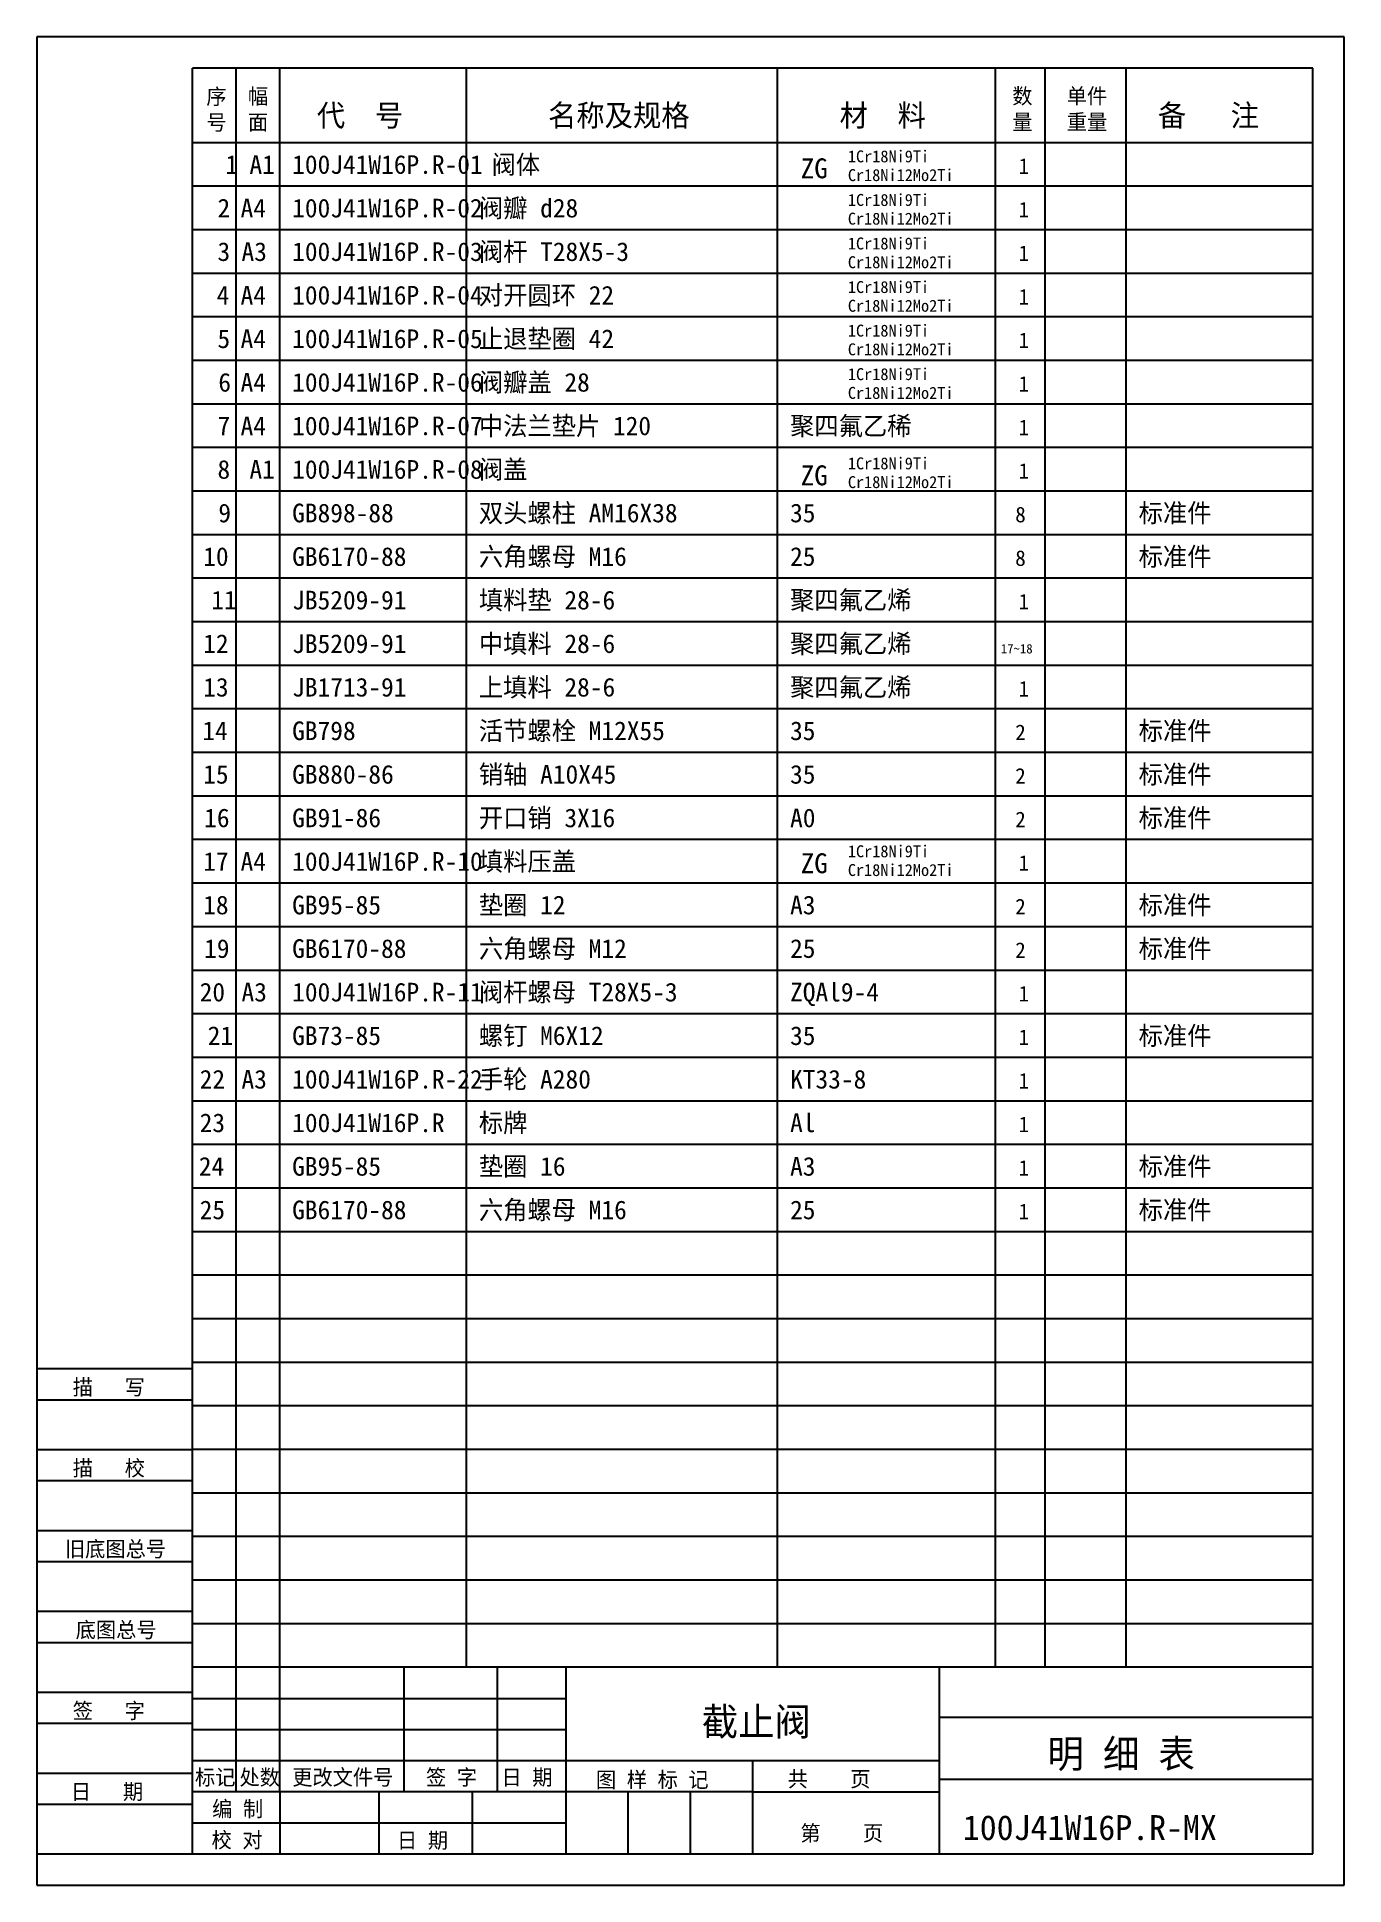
# Model space of a CAD drawing. Header units: metres. Extents: x 0 to 210, y 0 to 297.
import ezdxf

# ---------------------------------------------------------------- set-up
doc = ezdxf.new("R2010")
doc.units = ezdxf.units.M
for name, color, linetype in [('D', 1, 'Continuous'), ('FL', 5, 'Continuous'), ('T', 7, 'Continuous'), ('TL', 4, 'Continuous')]:
    doc.layers.add(name, color=color, linetype=linetype)

# ---------------------------------------------------------------- blocks, each defined once
blk = doc.blocks.new('MXBDT')
at = {"layer": 'FL'}
for p, q in [((0, 297), (0, 0)), ((210, 297), (0, 297)), ((210, 0), (210, 297)), ((205, 273), (25, 273)), ((205, 266), (25, 266)), ((205, 259), (25, 259)), ((205, 252), (25, 252)), ((205, 245), (25, 245)), ((205, 238), (25, 238)), ((205, 231), (25, 231)), ((205, 224), (25, 224)), ((205, 217), (25, 217)), ((205, 210), (25, 210)), ((205, 203), (25, 203)), ((205, 196), (25, 196)), ((205, 189), (25, 189)), ((205, 182), (25, 182)), ((205, 175), (25, 175)), ((205, 168), (25, 168)), ((205, 161), (25, 161)), ((205, 154), (25, 154)), ((205, 147), (25, 147)), ((205, 140), (25, 140)), ((205, 133), (25, 133)), ((205, 126), (25, 126)), ((205, 119), (25, 119)), ((205, 112), (25, 112)), ((205, 105), (25, 105)), ((205, 98), (25, 98)), ((205, 91), (25, 91)), ((205, 84), (25, 84)), ((0, 78), (25, 78)), ((205, 77), (25, 77)), ((0, 70), (25, 70)), ((205, 70), (25, 70)), ((0, 65), (25, 65)), ((205, 63), (25, 63)), ((0, 57), (25, 57)), ((205, 56), (25, 56)), ((0, 52), (25, 52)), ((205, 49), (25, 49)), ((0, 44), (25, 44)), ((205, 42), (25, 42)), ((0, 39), (25, 39)), ((0, 31), (25, 31)), ((25, 30), (85, 30)), ((0, 26), (25, 26)), ((25, 25), (85, 25)), ((0, 18), (25, 18)), ((25, 20), (85, 20)), ((39, 15), (39, 5)), ((70, 5), (70, 15)), ((115, 15), (145, 15)), ((0, 13), (25, 13)), ((25, 10), (85, 10)), ((0, 0), (210, 0))]:
    blk.add_line(p, q, dxfattribs=at)
at = {"layer": 'TL'}
for p, q in [((25, 5), (25, 292)), ((205, 292), (25, 292)), ((32, 35), (32, 292)), ((39, 35), (39, 292)), ((69, 35), (69, 292)), ((119, 35), (119, 292)), ((154, 35), (154, 292)), ((162, 35), (162, 292)), ((175, 35), (175, 292)), ((205, 5), (205, 292)), ((205, 280), (25, 280)), ((0, 83), (25, 83)), ((205, 35), (25, 35)), ((32, 15), (32, 35)), ((39, 15), (39, 35)), ((59, 15), (59, 35)), ((74, 15), (74, 35)), ((85, 5), (85, 35)), ((145, 5), (145, 35)), ((145, 27), (205, 27)), ((85, 20), (145, 20)), ((115, 5), (115, 20)), ((115, 15), (25, 15)), ((55, 5), (55, 15)), ((95, 5), (95, 15)), ((105, 5), (105, 15)), ((145, 17), (205, 17)), ((0, 5), (205, 5))]:
    blk.add_line(p, q, dxfattribs=at)
at = {"layer": 'T'}
for s, height, p in [('序', 2.5, (27.21, 286.18)), ('幅', 2.5, (33.9, 286.21)), ('数', 2.5, (156.7, 286.26)), ('单件', 2.5, (165.45, 286.26)), ('代  号', 3.5, (44.97, 282.64)), ('名称及规格', 3.5, (82.11, 282.64)), ('材  料', 3.5, (128.96, 282.64)), ('备   注', 3.5, (180.09, 282.64)), ('号', 2.5, (27.21, 282.02)), ('面', 2.5, (33.9, 282.04)), ('量', 2.5, (156.7, 282.09)), ('重量', 2.5, (165.45, 282.09)), ('描   写', 2.5, (5.74, 78.76)), ('描   校', 2.5, (5.74, 65.76)), ('旧底图总号', 2.5, (4.49, 52.76)), ('底图总号', 2.5, (6.22, 39.76)), ('签   字', 2.5, (5.74, 26.76)), ('明 细 表', 4.5, (162.36, 18.84)), ('标记', 2.5, (25.39, 16.07)), ('处数', 2.5, (32.54, 16.07)), ('更改文件号', 2.5, (41.01, 16.07)), ('签 字', 2.5, (62.5, 16.07)), ('日 期', 2.5, (74.64, 16.07)), ('图 样 标 记', 2.5, (89.81, 15.68)), (' 共    页', 2.5, (118.92, 15.79)), ('日   期', 2.5, (5.45, 13.76)), ('编 制', 2.5, (28.14, 10.99)), ('第    页', 2.5, (122.65, 7.1)), ('校 对', 2.5, (28.05, 5.99)), ('日 期', 2.5, (57.84, 5.93))]:
    blk.add_text(s, height=height, dxfattribs=at).set_placement(p)

msp = doc.modelspace()

# ---------------------------------------------------------------- block references
at = {"layer": 'T'}
msp.add_blockref('MXBDT', (0, 0), dxfattribs=at)

# ---------------------------------------------------------------- texts
at = {"layer": 'D'}
for s, height, p in [('1', 3, (30.29, 275)), ('A1', 3, (34.14, 275)), ('100J41W16P.R-01', 3, (41, 275)), (' 阀体', 3, (71, 275)), ('ZG', 3.2, (122.71, 274.29)), ('1Cr18Ni9Ti', 1.92, (130.28, 276.85)), ('1', 2.5, (157.7, 275)), ('Cr18Ni12Mo2Ti', 1.92, (130.28, 273.84)), ('2', 3, (29, 268)), ('A4', 3, (32.71, 268)), ('100J41W16P.R-02', 3, (41, 268)), ('阀瓣 d28', 3, (71, 268)), ('1Cr18Ni9Ti', 1.92, (130.28, 269.85)), ('1', 2.5, (157.7, 268)), ('Cr18Ni12Mo2Ti', 1.92, (130.28, 266.84)), ('阀杆 T28X5-3', 3, (71, 261)), ('1Cr18Ni9Ti', 1.92, (130.28, 262.85)), ('3', 3, (29, 261)), ('A3', 3, (32.86, 261)), ('100J41W16P.R-03', 3, (41, 261)), ('Cr18Ni12Mo2Ti', 1.92, (130.28, 259.84)), ('1', 2.5, (157.7, 261)), ('4', 3, (28.86, 254)), ('A4', 3, (32.71, 254)), ('100J41W16P.R-04', 3, (41, 254)), ('对开圆环 22', 3, (71, 254)), ('1Cr18Ni9Ti', 1.92, (130.28, 255.85)), ('1', 2.5, (157.7, 254)), ('Cr18Ni12Mo2Ti', 1.92, (130.28, 252.84)), ('5', 3, (29, 247)), ('A4', 3, (32.71, 247)), ('100J41W16P.R-05', 3, (41, 247)), ('止退垫圈 42', 3, (71, 247)), ('1Cr18Ni9Ti', 1.92, (130.28, 248.85)), ('Cr18Ni12Mo2Ti', 1.92, (130.28, 245.84)), ('1', 2.5, (157.7, 247)), ('1Cr18Ni9Ti', 1.92, (130.28, 241.85)), ('6', 3, (29.14, 240)), ('A4', 3, (32.71, 240)), ('100J41W16P.R-06', 3, (41, 240)), ('阀瓣盖 28', 3, (71, 240)), ('Cr18Ni12Mo2Ti', 1.92, (130.28, 238.84)), ('1', 2.5, (157.7, 240)), ('7', 3, (29, 233)), ('A4', 3, (32.71, 233)), ('100J41W16P.R-07', 3, (41, 233)), ('中法兰垫片 120', 3, (71, 233)), ('聚四氟乙稀', 3, (121, 233)), ('1', 2.5, (157.7, 233)), ('8', 3, (29, 226)), ('A1', 3, (34.14, 226)), ('100J41W16P.R-08', 3, (41, 226)), ('阀盖', 3, (71, 226)), ('1Cr18Ni9Ti', 1.92, (130.28, 227.51)), ('ZG', 3.2, (122.71, 224.95)), ('Cr18Ni12Mo2Ti', 1.92, (130.28, 224.5)), ('1', 2.5, (157.7, 226)), ('9', 3, (29.14, 219)), ('GB898-88', 3, (41, 219)), ('双头螺柱 AM16X38', 3, (71, 219)), ('35', 3, (121, 219)), ('8', 2.5, (157.17, 219)), ('标准件', 3, (177, 219)), ('10', 3, (26.71, 212)), ('GB6170-88', 3, (41, 212)), ('六角螺母 M16', 3, (71, 212)), ('25', 3, (121, 212)), ('8', 2.5, (157.17, 212)), ('标准件', 3, (177, 212)), ('11', 3, (28, 205)), ('JB5209-91', 3, (41, 205)), ('填料垫 28-6', 3, (71, 205)), ('聚四氟乙烯', 3, (121, 205)), ('1', 2.5, (157.7, 205)), ('12', 3, (26.71, 198)), ('JB5209-91', 3, (41, 198)), ('中填料 28-6', 3, (71, 198)), ('聚四氟乙烯', 3, (121, 198)), ('17%%12618', 1.5, (154.86, 197.93)), ('13', 3, (26.71, 191)), ('JB1713-91', 3, (41, 191)), ('上填料 28-6', 3, (71, 191)), ('聚四氟乙烯', 3, (121, 191)), ('1', 2.5, (157.7, 191)), ('活节螺栓 M12X55', 3, (71, 184)), ('标准件', 3, (177, 184)), ('14', 3, (26.57, 184)), ('GB798', 3, (41, 184)), ('35', 3, (121, 184)), ('2', 2.5, (157.17, 184)), ('15', 3, (26.71, 177)), ('GB880-86', 3, (41, 177)), ('销轴 A10X45', 3, (71, 177)), ('35', 3, (121, 177)), ('2', 2.5, (157.17, 177)), ('标准件', 3, (177, 177)), ('16', 3, (26.86, 170)), ('GB91-86', 3, (41, 170)), ('开口销 3X16', 3, (71, 170)), ('A0', 3, (121, 170)), ('2', 2.5, (157.17, 170)), ('标准件', 3, (177, 170)), ('填料压盖', 3, (71, 163)), ('1Cr18Ni9Ti', 1.92, (130.28, 165.17)), ('17', 3, (26.71, 163)), ('A4', 3, (32.71, 163)), ('100J41W16P.R-10', 3, (41, 163)), ('ZG', 3.2, (122.71, 162.61)), ('Cr18Ni12Mo2Ti', 1.92, (130.28, 162.16)), ('1', 2.5, (157.7, 163)), ('18', 3, (26.71, 156)), ('GB95-85', 3, (41, 156)), ('垫圈 12', 3, (71, 156)), ('A3', 3, (121, 156)), ('2', 2.5, (157.17, 156)), ('标准件', 3, (177, 156)), ('19', 3, (26.86, 149)), ('GB6170-88', 3, (41, 149)), ('六角螺母 M12', 3, (71, 149)), ('25', 3, (121, 149)), ('2', 2.5, (157.17, 149)), ('标准件', 3, (177, 149)), ('20', 3, (26.14, 142)), ('A3', 3, (32.86, 142)), ('100J41W16P.R-11', 3, (41, 142)), ('阀杆螺母 T28X5-3', 3, (71, 142)), ('ZQAl9-4', 3, (121, 142)), ('1', 2.5, (157.7, 142)), ('21', 3, (27.43, 135)), ('GB73-85', 3, (41, 135)), ('螺钉 M6X12', 3, (71, 135)), ('35', 3, (121, 135)), ('1', 2.5, (157.7, 135)), ('标准件', 3, (177, 135)), ('22', 3, (26.14, 128)), ('A3', 3, (32.86, 128)), ('100J41W16P.R-22', 3, (41, 128)), ('手轮 A280', 3, (71, 128)), ('KT33-8', 3, (121, 128)), ('1', 2.5, (157.7, 128)), ('23', 3, (26.14, 121)), ('100J41W16P.R', 3, (41, 121)), ('标牌', 3, (71, 121)), ('Al', 3, (121, 121)), ('1', 2.5, (157.7, 121)), ('24', 3, (26, 114)), ('GB95-85', 3, (41, 114)), ('垫圈 16', 3, (71, 114)), ('A3', 3, (121, 114)), ('1', 2.5, (157.7, 114)), ('标准件', 3, (177, 114)), ('25', 3, (26.14, 107)), ('GB6170-88', 3, (41, 107)), ('六角螺母 M16', 3, (71, 107)), ('25', 3, (121, 107)), ('标准件', 3, (177, 107)), ('1', 2.5, (157.7, 107)), ('截止阀', 4.5, (106.79, 24)), ('100J41W16P.R-MX', 4, (148.75, 7.23))]:
    msp.add_text(s, height=height, dxfattribs=at).set_placement(p)

doc.saveas('drawing.dxf')
